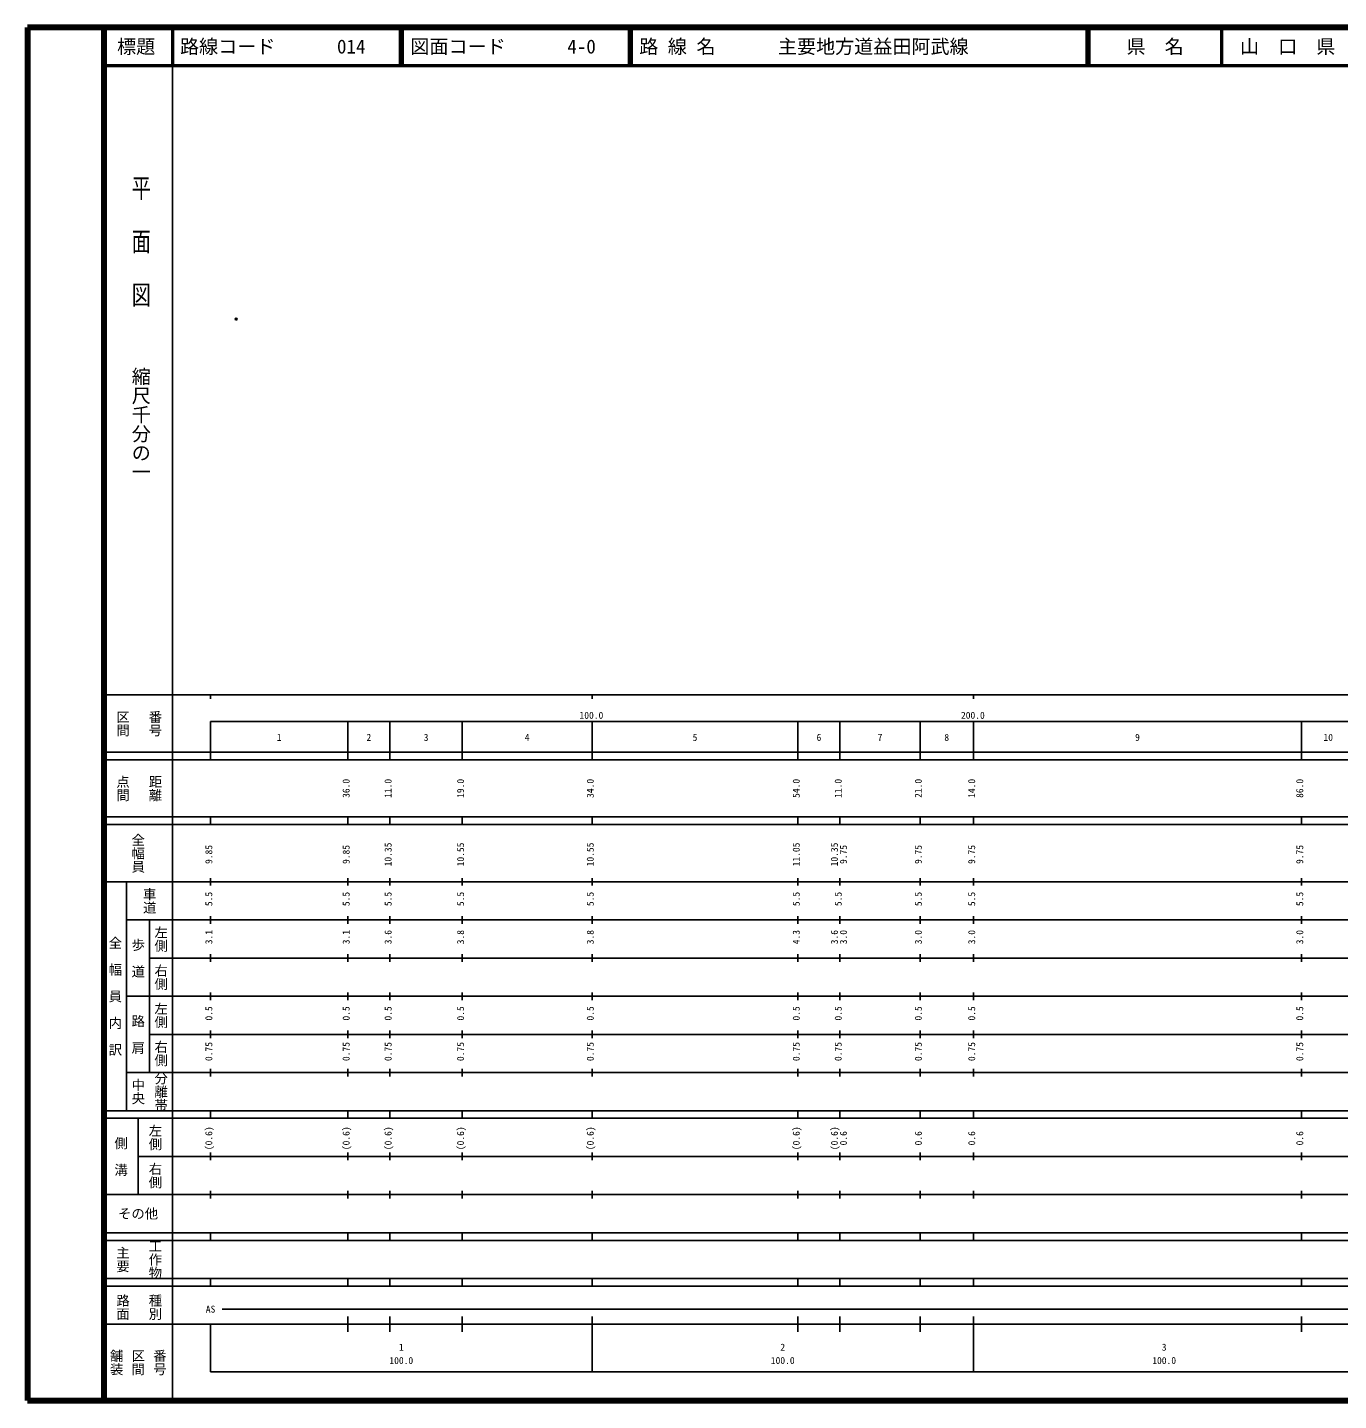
# Model space of a CAD drawing. Units: millimetres on the paper. Extents: x 20 to 680, y 20 to 380.
# Drawn here: x 20 to 363.7, y 20 to 380 of the extents above; entities that cross this region are included whole.
import ezdxf
from ezdxf.enums import TextEntityAlignment as Align

# ---------------------------------------------------------------- set-up
doc = ezdxf.new("R2010")
doc.units = ezdxf.units.MM
doc.header["$PDMODE"] = 32
doc.header["$PDSIZE"] = 0.5
doc.layers.add('M-OTRS', color=6, linetype='Continuous')
doc.layers.add('M-TTL-TXT', color=7, linetype='Continuous')
for name, color, linetype, lineweight in [('M-TTL', 2, 'Continuous', 140), ('M-TTL-BAND', 7, 'Continuous', 25), ('M-TTL-LINE', 7, 'Continuous', 50)]:
    doc.layers.add(name, color=color, linetype=linetype, lineweight=lineweight)
doc.styles.add('@ＭＳ ゴシック', font='')
doc.styles.add('ＭＳ ゴシック', font='')
doc.styles.get('@ＭＳ ゴシック').set_extended_font_data('@MS Gothic')
doc.styles.get('ＭＳ ゴシック').set_extended_font_data('MS Gothic')

msp = doc.modelspace()

# ---------------------------------------------------------------- linework, layer by layer
at = {"layer": 'M-OTRS'}
msp.add_point((74.719, 303.553), dxfattribs=at)
at = {"layer": 'M-TTL'}
for p, q in [((680, 380), (20, 380)), ((20, 380), (20, 20)), ((40, 380), (40, 20)), ((680, 380), (40, 380)), ((20, 20), (680, 20)), ((40, 20), (680, 20))]:
    msp.add_line(p, q, dxfattribs=at)
at = {"layer": 'M-TTL-BAND'}
for p, q in [((58, 370), (58, 20)), ((40, 205), (579, 205)), ((68, 205), (68, 204)), ((168, 205), (168, 204)), ((268, 205), (268, 204)), ((68, 198), (579, 198)), ((68, 198), (68, 188)), ((104, 188), (104, 198)), ((115, 188), (115, 198)), ((134, 188), (134, 198)), ((168, 188), (168, 198)), ((222, 188), (222, 198)), ((233, 188), (233, 198)), ((254, 188), (254, 198)), ((268, 188), (268, 198)), ((354, 188), (354, 198)), ((40, 190), (579, 190)), ((40, 188), (579, 188)), ((40, 173), (579, 173)), ((68, 171), (68, 173)), ((104, 171), (104, 173)), ((115, 171), (115, 173)), ((134, 171), (134, 173)), ((168, 171), (168, 173)), ((222, 171), (222, 173)), ((233, 171), (233, 173)), ((254, 171), (254, 173)), ((268, 171), (268, 173)), ((354, 171), (354, 173)), ((40, 171), (579, 171)), ((40, 156), (579, 156)), ((46, 96), (46, 156)), ((68, 155), (68, 157)), ((104, 155), (104, 157)), ((115, 155), (115, 157)), ((134, 155), (134, 157)), ((168, 155), (168, 157)), ((222, 155), (222, 157)), ((233, 155), (233, 157)), ((254, 155), (254, 157)), ((268, 155), (268, 157)), ((354, 155), (354, 157)), ((46, 146), (579, 146)), ((52, 146), (52, 106)), ((68, 145), (68, 147)), ((104, 145), (104, 147)), ((115, 145), (115, 147)), ((134, 145), (134, 147)), ((168, 145), (168, 147)), ((222, 145), (222, 147)), ((233, 145), (233, 147)), ((254, 145), (254, 147)), ((268, 145), (268, 147)), ((354, 145), (354, 147)), ((68, 135), (68, 137)), ((104, 135), (104, 137)), ((115, 135), (115, 137)), ((134, 135), (134, 137)), ((168, 135), (168, 137)), ((222, 135), (222, 137)), ((233, 135), (233, 137)), ((254, 135), (254, 137)), ((268, 135), (268, 137)), ((354, 135), (354, 137)), ((52, 136), (579, 136)), ((46, 126), (579, 126)), ((68, 125), (68, 127)), ((104, 125), (104, 127)), ((115, 125), (115, 127)), ((134, 125), (134, 127)), ((168, 125), (168, 127)), ((222, 125), (222, 127)), ((233, 125), (233, 127)), ((254, 125), (254, 127)), ((268, 125), (268, 127)), ((354, 125), (354, 127)), ((52, 116), (579, 116)), ((68, 115), (68, 117)), ((104, 115), (104, 117)), ((115, 115), (115, 117)), ((134, 115), (134, 117)), ((168, 115), (168, 117)), ((222, 115), (222, 117)), ((233, 115), (233, 117)), ((254, 115), (254, 117)), ((268, 115), (268, 117)), ((354, 115), (354, 117)), ((46, 106), (579, 106)), ((68, 105), (68, 107)), ((104, 105), (104, 107)), ((115, 105), (115, 107)), ((134, 105), (134, 107)), ((168, 105), (168, 107)), ((222, 105), (222, 107)), ((233, 105), (233, 107)), ((254, 105), (254, 107)), ((268, 105), (268, 107)), ((354, 105), (354, 107)), ((40, 96), (579, 96)), ((40, 94), (579, 94)), ((49, 94), (49, 74)), ((68, 94), (68, 96)), ((104, 94), (104, 96)), ((115, 94), (115, 96)), ((134, 94), (134, 96)), ((168, 94), (168, 96)), ((222, 94), (222, 96)), ((233, 94), (233, 96)), ((254, 94), (254, 96)), ((268, 94), (268, 96)), ((354, 94), (354, 96)), ((49, 84), (579, 84)), ((68, 83), (68, 85)), ((104, 83), (104, 85)), ((115, 83), (115, 85)), ((134, 83), (134, 85)), ((168, 83), (168, 85)), ((222, 83), (222, 85)), ((233, 83), (233, 85)), ((254, 83), (254, 85)), ((268, 83), (268, 85)), ((354, 83), (354, 85)), ((40, 74), (579, 74)), ((68, 73), (68, 75)), ((104, 73), (104, 75)), ((115, 73), (115, 75)), ((134, 73), (134, 75)), ((168, 73), (168, 75)), ((222, 73), (222, 75)), ((233, 73), (233, 75)), ((254, 73), (254, 75)), ((268, 73), (268, 75)), ((354, 73), (354, 75)), ((40, 64), (579, 64)), ((40, 62), (579, 62)), ((68, 62), (68, 64)), ((104, 62), (104, 64)), ((115, 62), (115, 64)), ((134, 62), (134, 64)), ((168, 62), (168, 64)), ((222, 62), (222, 64)), ((233, 62), (233, 64)), ((254, 62), (254, 64)), ((268, 62), (268, 64)), ((354, 62), (354, 64)), ((40, 52), (579, 52)), ((68, 50), (68, 52)), ((104, 50), (104, 52)), ((115, 50), (115, 52)), ((134, 50), (134, 52)), ((168, 50), (168, 52)), ((222, 50), (222, 52)), ((233, 50), (233, 52)), ((254, 50), (254, 52)), ((268, 50), (268, 52)), ((354, 50), (354, 52)), ((40, 50), (579, 50)), ((71, 44), (555, 44)), ((40, 40), (579, 40)), ((68, 40), (68, 27.5)), ((104, 38), (104, 42)), ((115, 38), (115, 42)), ((134, 38), (134, 42)), ((168, 27.5), (168, 42)), ((222, 38), (222, 42)), ((233, 38), (233, 42)), ((254, 38), (254, 42)), ((268, 27.5), (268, 42)), ((354, 38), (354, 42)), ((68, 27.5), (579, 27.5))]:
    msp.add_line(p, q, dxfattribs=at)
at = {"layer": 'M-TTL-LINE'}
for p, q in [((58, 380), (58, 370)), ((117.75, 380), (117.75, 370)), ((118.25, 380), (118.25, 370)), ((177.75, 380), (177.75, 370)), ((178.25, 380), (178.25, 370)), ((297.75, 380), (297.75, 370)), ((298.25, 380), (298.25, 370)), ((333, 380), (333, 370)), ((40, 370), (680, 370))]:
    msp.add_line(p, q, dxfattribs=at)

# ---------------------------------------------------------------- texts
at = {"layer": 'M-TTL-BAND', "style": '@ＭＳ ゴシック', "width": 1.4}
msp.add_text('平  面  図', height=3.666, rotation=270, dxfattribs=at).set_placement((49.777, 306.475), align=Align.MIDDLE_RIGHT)
at = {"layer": 'M-TTL-BAND', "style": '@ＭＳ ゴシック'}
msp.add_text('縮尺千分の一', height=3.666, rotation=270, dxfattribs=at).set_placement((49.777, 261.03), align=Align.MIDDLE_RIGHT)
for s, p in [('区間', (45, 197.5)), ('番号', (53.5, 197.5)), ('点間', (45, 180.5)), ('距離', (53.5, 180.5)), ('全幅員', (49, 163.5)), ('車道', (52, 151)), ('左側', (55, 141)), ('全\u3000幅\u3000員\u3000内\u3000訳', (43, 126)), ('歩\u3000道', (49, 136)), ('右側', (55, 131)), ('左側', (55, 121)), ('路\u3000肩', (49, 116)), ('右側', (55, 111)), ('分離帯', (55, 101)), ('中央', (49, 101)), ('左側', (53.5, 89)), ('側\u3000溝', (44.5, 84)), ('右側', (53.5, 79)), ('工作物', (53.5, 57)), ('主要', (45, 57)), ('路面', (45, 44.5)), ('種別', (53.5, 44.5)), ('舗装', (43.333, 30)), ('区間', (49, 30)), ('番号', (54.667, 30))]:
    msp.add_text(s, height=2.566, rotation=270, dxfattribs=at).set_placement(p, align=Align.MIDDLE_CENTER)
at = {"layer": 'M-TTL-BAND', "style": 'ＭＳ ゴシック'}
for s, p in [('100.0', (167.844, 198.195)), ('200.0', (267.844, 198.195)), ('1', (86, 192.405)), ('2', (109.5, 192.405)), ('3', (124.5, 192.405)), ('4', (151, 192.405)), ('5', (195, 192.405)), ('6', (227.5, 192.405)), ('7', (243.5, 192.405)), ('8', (261, 192.405)), ('9', (311, 192.405)), ('10', (361, 192.405)), ('AS', (68, 42.5)), ('1', (118, 32.523)), ('2', (218, 32.523)), ('3', (318, 32.523)), ('100.0', (118, 29.033)), ('100.0', (218, 29.033)), ('100.0', (318, 29.033))]:
    msp.add_text(s, height=1.833, dxfattribs=at).set_placement(p, align=Align.BOTTOM_CENTER)
for s, p in [('36.0', (105, 180.5)), ('11.0', (116, 180.5)), ('19.0', (135, 180.5)), ('34.0', (169, 180.5)), ('54.0', (223, 180.5)), ('11.0', (234, 180.5)), ('21.0', (255, 180.5)), ('14.0', (269, 180.5)), ('86.0', (355, 180.5)), ('10.35', (116, 163.174)), ('10.55', (135, 163.174)), ('10.55', (169, 163.174)), ('11.05', (223, 163.174)), ('10.35', (233, 163.174)), ('9.85', (69, 163.174)), ('9.85', (105, 163.174)), ('9.75', (235.37, 163.174)), ('9.75', (255, 163.174)), ('9.75', (269, 163.174)), ('9.75', (355, 163.174)), ('5.5', (69, 151.5)), ('5.5', (105, 151.5)), ('5.5', (116, 151.5)), ('5.5', (135, 151.5)), ('5.5', (169, 151.5)), ('5.5', (223, 151.5)), ('5.5', (234, 151.5)), ('5.5', (255, 151.5)), ('5.5', (269, 151.5)), ('5.5', (355, 151.5)), ('3.1', (69, 141.5)), ('3.1', (105, 141.5)), ('3.6', (116, 141.5)), ('3.8', (135, 141.5)), ('3.8', (169, 141.5)), ('4.3', (223, 141.5)), ('3.6', (233, 141.5)), ('3.0', (235.37, 141.5)), ('3.0', (255, 141.5)), ('3.0', (269, 141.5)), ('3.0', (355, 141.5)), ('0.5', (69, 121.5)), ('0.5', (105, 121.5)), ('0.5', (116, 121.5)), ('0.5', (135, 121.5)), ('0.5', (169, 121.5)), ('0.5', (223, 121.5)), ('0.5', (234, 121.5)), ('0.5', (255, 121.5)), ('0.5', (269, 121.5)), ('0.5', (355, 121.5)), ('0.75', (69, 111.5)), ('0.75', (105, 111.5)), ('0.75', (116, 111.5)), ('0.75', (135, 111.5)), ('0.75', (169, 111.5)), ('0.75', (223, 111.5)), ('0.75', (234, 111.5)), ('0.75', (255, 111.5)), ('0.75', (269, 111.5)), ('0.75', (355, 111.5)), ('(0.6)', (69, 88.764)), ('(0.6)', (105, 88.764)), ('(0.6)', (116, 88.764)), ('(0.6)', (135, 88.764)), ('(0.6)', (169, 88.764)), ('(0.6)', (223, 88.764)), ('(0.6)', (233, 88.764)), ('0.6', (235.37, 88.764)), ('0.6', (255, 88.764)), ('0.6', (269, 88.764)), ('0.6', (355, 88.764))]:
    msp.add_text(s, height=1.833, rotation=90, dxfattribs=at).set_placement(p, align=Align.BOTTOM_CENTER)
msp.add_text('その他', height=2.566, dxfattribs=at).set_placement((49, 69), align=Align.MIDDLE_CENTER)
at = {"layer": 'M-TTL-TXT', "style": 'ＭＳ ゴシック'}
for s, p in [('標題', (48.5, 375)), ('県\u3000名', (315.625, 375)), ('山\u3000口\u3000県', (350.375, 375))]:
    msp.add_text(s, height=3.666, dxfattribs=at).set_placement(p, align=Align.MIDDLE_CENTER)
for s, p in [('路線コード', (60, 375)), ('014', (101.142, 375)), ('図面コード', (120.38, 375)), ('4-0', (161.521, 375)), ('路 線 名', (180.38, 375)), ('主要地方道益田阿武線', (216.734, 375))]:
    msp.add_text(s, height=3.666, dxfattribs=at).set_placement(p, align=Align.MIDDLE_LEFT)

doc.saveas('drawing.dxf')
